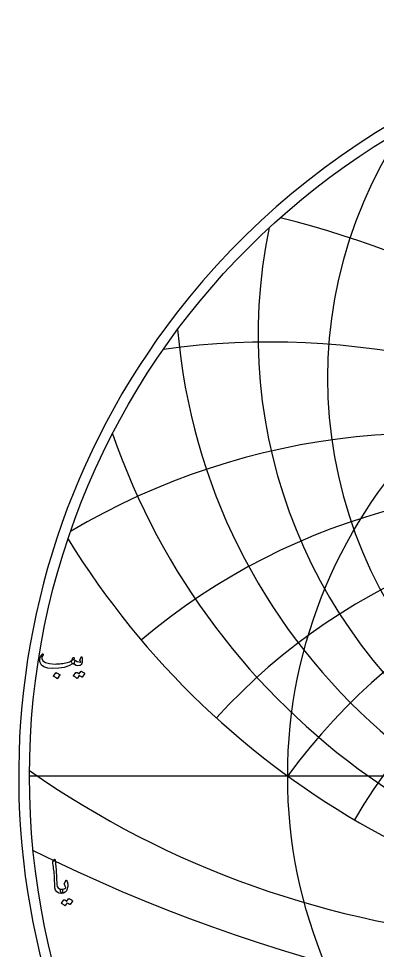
# Model space of a CAD drawing. Header units: millimetres. Extents: x -69 to 69, y -69 to 71.
# Drawn here: x -68.9 to -36.3, y -15.9 to 68.9 of the extents above; entities that cross this region are included whole.
import ezdxf

# ---------------------------------------------------------------- set-up
doc = ezdxf.new("R2010")
doc.units = ezdxf.units.MM
for name, color, linetype in [('CUT_OUTER', 1, 'Continuous'), ('ENGRAVE', 7, 'Continuous'), ('ENGRAVE_FINE', 8, 'Continuous'), ('TEXT', 5, 'Continuous')]:
    doc.layers.add(name, color=color, linetype=linetype)

msp = doc.modelspace()

# ---------------------------------------------------------------- linework, layer by layer
at = {"layer": 'CUT_OUTER'}
for centre, radius, start, end in [((-0.0002, -0.0002), 68.9324, 142.382592, 87.802872), ((-0.0008, 0.001), 68.9312, 92.196291, 142.383048)]:
    msp.add_arc(centre, radius, start, end, dxfattribs=at)
at = {"layer": 'ENGRAVE'}
msp.add_lwpolyline([(-67.95, 0), (67.95, 0)], dxfattribs=at)
for radius in [67.95, 44.4794]:
    msp.add_circle((0, 0), radius, dxfattribs=at)
for centre, radius, start, end in [((0, 36.1828), 40.8577, 146.343028, 33.656972), ((0, 40.1254), 47.1702, 168.076059, 11.923941), ((0, 45.2239), 54.6783, 184.845211, 355.154789), ((0, 51.9772), 63.8954, 199.041634, 340.958366), ((0, -32.3161), 54.9795, 36, 144), ((0, -32.3161), 54.9795, 36, 144), ((0, 61.2206), 75.6728, 211.615649, 328.384351), ((-18.9129, 70.5838), 85.5464, 235.026154, 265.845624)]:
    msp.add_arc(centre, radius, start, end, dxfattribs=at)
at = {"layer": 'ENGRAVE_FINE'}
for centre, radius, start, end in [((-65.522, -32.3161), 85.5329, 13.489072, 76.236453), ((-65.522, -32.3161), 85.5329, 13.489072, 76.236453), ((-46.1333, -32.3161), 71.7706, 17.231004, 97.725349), ((-46.1333, -32.3161), 71.7706, 17.231004, 97.725349), ((-31.7424, -32.3161), 63.4849, 21.249547, 120.755909), ((-31.7424, -32.3161), 63.4849, 21.249547, 120.755909), ((-20.0109, -32.3161), 58.508, 25.634518, 130.214249), ((-20.0109, -32.3161), 58.508, 25.634518, 130.214249), ((-9.6944, -32.3161), 55.8276, 30.500929, 137.66478), ((-9.6944, -32.3161), 55.8276, 30.500929, 137.66478), ((9.6944, -32.3161), 55.8276, 42.33522, 149.499071), ((9.6944, -32.3161), 55.8276, 42.33522, 149.499071), ((0, 129.0841), 151.7475, 243.541053, 296.458947)]:
    msp.add_arc(centre, radius, start, end, dxfattribs=at)
at = {"layer": 'TEXT'}
for points in [[(-63.9177, 10.5826), (-63.9135, 10.5805), (-63.9097, 10.5783), (-63.906, 10.5762), (-63.9027, 10.574), (-63.8993, 10.5716), (-63.8957, 10.5687), (-63.8918, 10.5652), (-63.8877, 10.5612), (-63.8531, 10.5205), (-63.8395, 10.4626), (-63.8467, 10.3876), (-63.8748, 10.2954), (-63.9008, 10.2394), (-63.9273, 10.2043), (-63.9544, 10.1901), (-63.982, 10.1968), (-63.9959, 10.2035), (-64.0077, 10.2065), (-64.0174, 10.2057), (-64.0249, 10.2011), (-64.3763, 10.0088), (-64.7964, 9.8732), (-65.2851, 9.7944), (-65.8423, 9.7725), (-66.2929, 9.8111), (-66.6332, 9.9139), (-66.863, 10.0811), (-66.9825, 10.3126), (-67.001, 10.4219), (-67.005, 10.5312), (-66.9946, 10.6405), (-66.9697, 10.7498), (-66.9356, 10.8465), (-66.8936, 10.9352), (-66.8435, 11.0158), (-66.7853, 11.0884), (-66.7743, 11.0975), (-66.7628, 11.1034), (-66.7508, 11.1061), (-66.7382, 11.1056), (-66.7264, 11.1005), (-66.7168, 11.0938), (-66.7092, 11.0855), (-66.7039, 11.0756), (-66.7015, 11.0659), (-66.7028, 11.0541), (-66.7079, 11.0402), (-66.7168, 11.0241), (-66.7789, 10.933), (-66.8196, 10.8441), (-66.8389, 10.7573), (-66.8368, 10.6726), (-66.735, 10.4605), (-66.4981, 10.3083), (-66.1263, 10.2161), (-65.6194, 10.184), (-65.4802, 10.1861), (-65.3413, 10.1926), (-65.2027, 10.2033), (-65.0643, 10.2183), (-64.927, 10.2376), (-64.7916, 10.2611), (-64.658, 10.289), (-64.5264, 10.3211), (-64.3986, 10.3576), (-64.2938, 10.394), (-64.2121, 10.4305), (-64.1535, 10.4669), (-64.1308, 10.4862), (-64.1101, 10.5098), (-64.0912, 10.5376), (-64.0742, 10.5698), (-64.0582, 10.6057), (-64.0425, 10.6448), (-64.0271, 10.6871), (-64.012, 10.7326), (-64.0061, 10.7466), (-63.997, 10.7584), (-63.9847, 10.768), (-63.9691, 10.7755), (-63.9525, 10.7795), (-63.937, 10.7787), (-63.9225, 10.7731), (-63.9091, 10.7627), (-63.8984, 10.7482), (-63.892, 10.7305), (-63.8898, 10.7096), (-63.892, 10.6855)], [(-64.0463, 10.2397), (-64.0929, 10.2839), (-64.117, 10.3394), (-64.1186, 10.4061), (-64.0977, 10.484), (-64.0525, 10.554), (-64.0109, 10.5966), (-63.9732, 10.6118), (-63.9391, 10.5998), (-63.7784, 10.4934), (-63.6176, 10.4187), (-63.4569, 10.3755), (-63.2962, 10.364), (-63.2905, 10.3651), (-63.2865, 10.3683), (-63.2841, 10.3737), (-63.2833, 10.3812), (-63.2873, 10.3954), (-63.2994, 10.4165), (-63.3195, 10.4447), (-63.3476, 10.4797), (-63.353, 10.4905), (-63.3562, 10.5012), (-63.3572, 10.5119), (-63.3562, 10.5226), (-63.2533, 10.8184), (-63.2485, 10.8296), (-63.2426, 10.8377), (-63.2356, 10.8425), (-63.2276, 10.8441), (-63.2195, 10.8428), (-63.2126, 10.8387), (-63.2067, 10.832), (-63.2019, 10.8227), (-63.1697, 10.7265), (-63.1504, 10.6308), (-63.144, 10.5357), (-63.1504, 10.4412), (-63.1713, 10.3236), (-63.1997, 10.2279), (-63.2356, 10.1542), (-63.279, 10.1025), (-63.312, 10.0741), (-63.3422, 10.0532), (-63.3698, 10.0398), (-63.3948, 10.034), (-63.5383, 10.0307), (-63.6948, 10.064), (-63.8641, 10.1336), (-64.0463, 10.2397)], [(-65.5423, 9.391), (-65.5369, 9.3963), (-65.5294, 9.3996), (-65.5198, 9.4006), (-65.508, 9.3996), (-65.4247, 9.3658), (-65.3462, 9.3245), (-65.2725, 9.2758), (-65.2036, 9.2195), (-65.1969, 9.211), (-65.194, 9.2024), (-65.1948, 9.1938), (-65.1993, 9.1852), (-65.4008, 8.8595), (-65.4083, 8.8517), (-65.418, 8.8498), (-65.4297, 8.8538), (-65.4437, 8.8638), (-65.4557, 8.8723), (-65.4748, 8.8852), (-65.5007, 8.9023), (-65.5337, 8.9238), (-65.5741, 8.9495), (-65.6226, 8.9795), (-65.6792, 9.0138), (-65.7437, 9.0524), (-65.7523, 9.0588), (-65.7566, 9.0652), (-65.7566, 9.0716), (-65.7523, 9.0781)], [(-63.2833, 9.511), (-63.2779, 9.5164), (-63.2704, 9.5196), (-63.2608, 9.5207), (-63.249, 9.5196), (-63.2068, 9.5038), (-63.166, 9.4864), (-63.1264, 9.4673), (-63.0883, 9.4467), (-63.0512, 9.4242), (-63.0149, 9.3996), (-62.9794, 9.3728), (-62.9447, 9.3438), (-62.938, 9.335), (-62.935, 9.3256), (-62.9358, 9.3157), (-62.9404, 9.3053), (-63.1461, 8.9795), (-63.1518, 8.9752), (-63.1601, 8.9752), (-63.1711, 8.9795), (-63.1847, 8.9881), (-63.1941, 8.996), (-63.2094, 9.0068), (-63.2305, 9.0206), (-63.2576, 9.0374), (-63.2908, 9.0573), (-63.3305, 9.0808), (-63.3765, 9.1077), (-63.429, 9.1381), (-63.5919, 8.8852), (-63.5994, 8.8774), (-63.6091, 8.8755), (-63.6209, 8.8796), (-63.6348, 8.8895), (-63.6468, 8.898), (-63.6659, 8.9109), (-63.6919, 8.928), (-63.7248, 8.9495), (-63.7653, 8.9752), (-63.8138, 9.0052), (-63.8703, 9.0395), (-63.9348, 9.0781), (-63.9415, 9.0845), (-63.9445, 9.0909), (-63.9437, 9.0974), (-63.9391, 9.1038), (-63.7291, 9.4167), (-63.7237, 9.4221), (-63.7162, 9.4253), (-63.7066, 9.4263), (-63.6948, 9.4253), (-63.6589, 9.4136), (-63.6241, 9.4001), (-63.5903, 9.3847), (-63.5576, 9.3674), (-63.526, 9.3485), (-63.4955, 9.3283), (-63.466, 9.3067), (-63.4376, 9.2838)], [(-65.6817, -7.5949), (-65.6734, -7.582), (-65.6656, -7.5734), (-65.6584, -7.5692), (-65.6517, -7.5692), (-65.6415, -7.5748), (-65.6324, -7.5917), (-65.6244, -7.6198), (-65.6174, -7.6592), (-65.582, -7.9793), (-65.5531, -8.2754), (-65.5306, -8.5473), (-65.5145, -8.7951), (-65.5042, -9.007), (-65.4947, -9.1969), (-65.486, -9.3649), (-65.4781, -9.5109), (-65.4713, -9.635), (-65.4658, -9.737), (-65.4616, -9.8171), (-65.4588, -9.8753), (-65.4208, -10.0494), (-65.3366, -10.1775), (-65.2064, -10.2594), (-65.0302, -10.2953), (-64.9811, -10.3082), (-64.9498, -10.3382), (-64.9361, -10.3854), (-64.9402, -10.4497), (-64.9602, -10.5509), (-64.9819, -10.6233), (-65.0053, -10.6667), (-65.0302, -10.6811), (-65.2782, -10.6484), (-65.461, -10.5504), (-65.5783, -10.387), (-65.6303, -10.1582), (-65.6384, -10.0487), (-65.6458, -9.939), (-65.6524, -9.8291), (-65.6581, -9.7188), (-65.6634, -9.6083), (-65.6683, -9.4975), (-65.673, -9.3865), (-65.6774, -9.2752), (-65.6855, -9.0629), (-65.6967, -8.8717), (-65.7112, -8.7017), (-65.7289, -8.5529), (-65.7498, -8.41), (-65.7739, -8.2577), (-65.8012, -8.096), (-65.8317, -7.9249), (-65.8358, -7.8941), (-65.8349, -7.866), (-65.8293, -7.8405), (-65.8189, -7.8178)], [(-64.773, -9.7767), (-64.653, -9.5109), (-64.6353, -9.4817), (-64.6165, -9.4713), (-64.5967, -9.4796), (-64.5758, -9.5066), (-64.5372, -9.5877), (-64.5072, -9.6722), (-64.4858, -9.7602), (-64.4729, -9.8517), (-64.4689, -9.9472), (-64.474, -10.0473), (-64.4882, -10.1519), (-64.5115, -10.2611), (-64.5825, -10.4448), (-64.6926, -10.5761), (-64.8418, -10.6549), (-65.0302, -10.6811), (-65.0519, -10.6675), (-65.0741, -10.6265), (-65.0969, -10.5582), (-65.1202, -10.4625), (-65.1269, -10.4113), (-65.1255, -10.3693), (-65.1162, -10.3363), (-65.0988, -10.3125), (-65.0848, -10.3034), (-65.0687, -10.2975), (-65.0505, -10.2948), (-65.0302, -10.2953), (-64.9115, -10.2916), (-64.8083, -10.2675), (-64.7207, -10.223), (-64.6487, -10.1582), (-64.6455, -10.1531), (-64.6444, -10.1464), (-64.6455, -10.1381), (-64.6487, -10.1282), (-64.6656, -10.0676), (-64.6905, -10.006), (-64.7234, -9.9433), (-64.7644, -9.8796), (-64.7778, -9.8554), (-64.7837, -9.8303), (-64.7821, -9.804), (-64.773, -9.7767)], [(-64.3915, -11.1655), (-64.3861, -11.1601), (-64.3786, -11.1569), (-64.369, -11.1558), (-64.3572, -11.1569), (-64.315, -11.1727), (-64.2741, -11.1901), (-64.2346, -11.2092), (-64.1965, -11.2298), (-64.1593, -11.2523), (-64.123, -11.2769), (-64.0875, -11.3037), (-64.0529, -11.3327), (-64.0462, -11.3415), (-64.0432, -11.3509), (-64.044, -11.3608), (-64.0486, -11.3712), (-64.2543, -11.697), (-64.2599, -11.7013), (-64.2683, -11.7013), (-64.2792, -11.697), (-64.2929, -11.6884), (-64.3023, -11.6805), (-64.3175, -11.6697), (-64.3387, -11.6559), (-64.3658, -11.6391), (-64.399, -11.6192), (-64.4386, -11.5957), (-64.4847, -11.5688), (-64.5372, -11.5384), (-64.7001, -11.7913), (-64.7076, -11.7991), (-64.7173, -11.801), (-64.729, -11.7969), (-64.743, -11.787), (-64.755, -11.7785), (-64.7741, -11.7656), (-64.8, -11.7485), (-64.833, -11.727), (-64.8734, -11.7013), (-64.9219, -11.6713), (-64.9785, -11.637), (-65.043, -11.5984), (-65.0497, -11.592), (-65.0527, -11.5856), (-65.0519, -11.5791), (-65.0473, -11.5727), (-64.8373, -11.2598), (-64.8319, -11.2544), (-64.8244, -11.2512), (-64.8148, -11.2502), (-64.803, -11.2512), (-64.7671, -11.2629), (-64.7323, -11.2764), (-64.6985, -11.2918), (-64.6658, -11.3091), (-64.6342, -11.328), (-64.6037, -11.3482), (-64.5742, -11.3698), (-64.5458, -11.3927)]]:
    msp.add_lwpolyline(points, close=True, dxfattribs=at)

doc.saveas('drawing.dxf')
